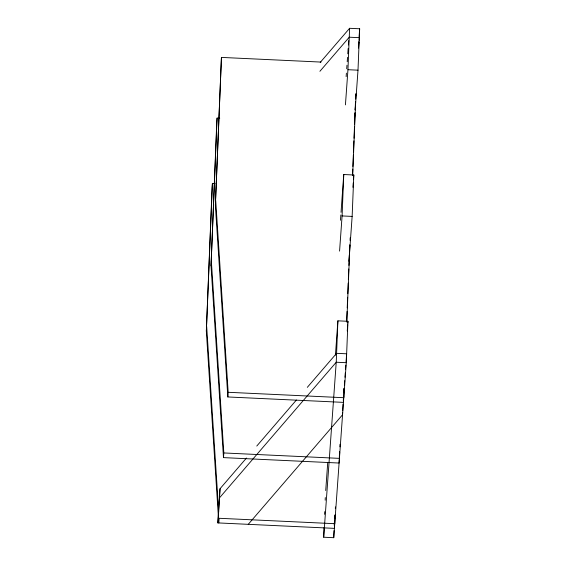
<?xml version="1.0" encoding="UTF-8"?>
<svg xmlns="http://www.w3.org/2000/svg" width="566" height="566" viewBox="0 0 566 566"><rect width="100%" height="100%" fill="white"/><g stroke="black" fill="none" stroke-linecap="round" stroke-linejoin="round"><path stroke-width="0.85" d="M218.327 515.626L206.342 331.188L212.073 188.068L212.406 183.405L215.052 183.525M206.342 331.188L212.406 183.405M339.239 459.5L339.098 463.038L223.492 457.618L211.026 265.857L216.757 122.737L217.089 118.075L219.735 118.195M211.026 265.857L217.089 118.075M343.689 396.186L343.442 402.369L227.836 396.957L215.37 205.189L221.44 57.407L321.021 62.076M215.37 205.189L221.44 57.407M334.626 523.069L334.414 528.368L217.868 522.906L220.032 488.734L246.451 458.05M217.868 522.906L220.032 488.734M335.433 355.123L337.895 320.83L347.949 321.297L346.286 362.707L333.742 537.7L323.688 537.226L324.077 527.54M324.608 514.324L324.714 511.678M325.174 500.224L325.28 497.585M337.895 320.83L336.232 362.233L323.688 537.226M339.572 251.113L342.09 215.936L343.753 174.526L353.807 175L352.144 216.41L348.932 261.251M345.43 104.88L347.949 69.71L349.604 28.3L359.658 28.774L358.002 70.177L355.165 109.747M333.742 537.7L334.025 530.653M334.237 525.368L334.343 522.722M334.803 518.647L334.945 515.117M335.1 514.869L334.747 523.699L219.141 518.279L218.809 522.949M335.348 508.685L335.419 506.917M339.31 457.738L339.558 451.555M339.678 452.184L339.43 458.368L223.825 452.949L211.359 261.188M339.89 446.885L339.996 444.232M342.649 412.359L342.55 414.786L248.262 524.328M342.713 410.739L343.031 404.145M343.831 392.655L344.008 388.241M346.661 321.983L347.085 311.378M347.227 307.847L347.651 297.242M347.793 293.712L348.217 283.106M348.359 279.576L348.783 268.977M348.925 265.44L349.349 254.841M349.491 251.304L349.738 245.12M352.533 175.333L352.781 169.149M352.887 166.496L353.347 155.013M353.453 152.36L353.913 140.877M354.019 138.224L354.479 126.742M354.585 124.096L355.045 112.606M355.151 109.96L355.469 102.007M355.717 95.824L355.788 94.055M344.135 388.87L343.781 397.707L228.169 392.288L215.71 200.527M346.824 321.729L349.901 244.873M350.078 240.458L350.184 237.805M352.696 175.085L355.632 101.76M355.738 99.107L355.95 93.807M223.492 457.618L223.825 452.949M227.836 396.957L228.169 392.288M346.137 76.665L346.392 73.148M346.703 68.748L346.958 65.231M347.213 61.715L347.524 57.322M347.779 53.798L348.154 48.527M348.408 45.011L348.727 40.611M340.47 220.252L340.852 214.981M341.043 212.342L343.753 174.526M325.726 490.545L327.742 462.408M358.54 44.396L358.724 41.792M359.099 36.585L359.658 28.774M358.554 48.096L358.993 42.018M359.113 40.278L359.304 37.674L349.25 37.207L319.903 71.295M354.599 117.664L354.91 113.271M352.922 187.311L353.234 182.91M353.488 179.394L353.807 175M347.255 330.969L347.694 324.813M347.821 323.059L347.949 321.297M343.286 400.678L343.597 396.334M343.845 392.861L344.156 388.524M344.404 385.05L344.715 380.713M344.963 377.239L345.274 372.902M345.522 369.428L345.833 365.084M346.081 361.617L346.647 353.8L336.593 353.333L307.31 387.349M320.257 62.394L349.604 28.3M256.78 446.043L296.4 400.02M219.679 497.634L336.232 362.233L346.286 362.707M347.949 69.71L358.002 70.177M342.09 215.936L352.144 216.41M206.675 326.518L218.738 512.124"/></g></svg>
